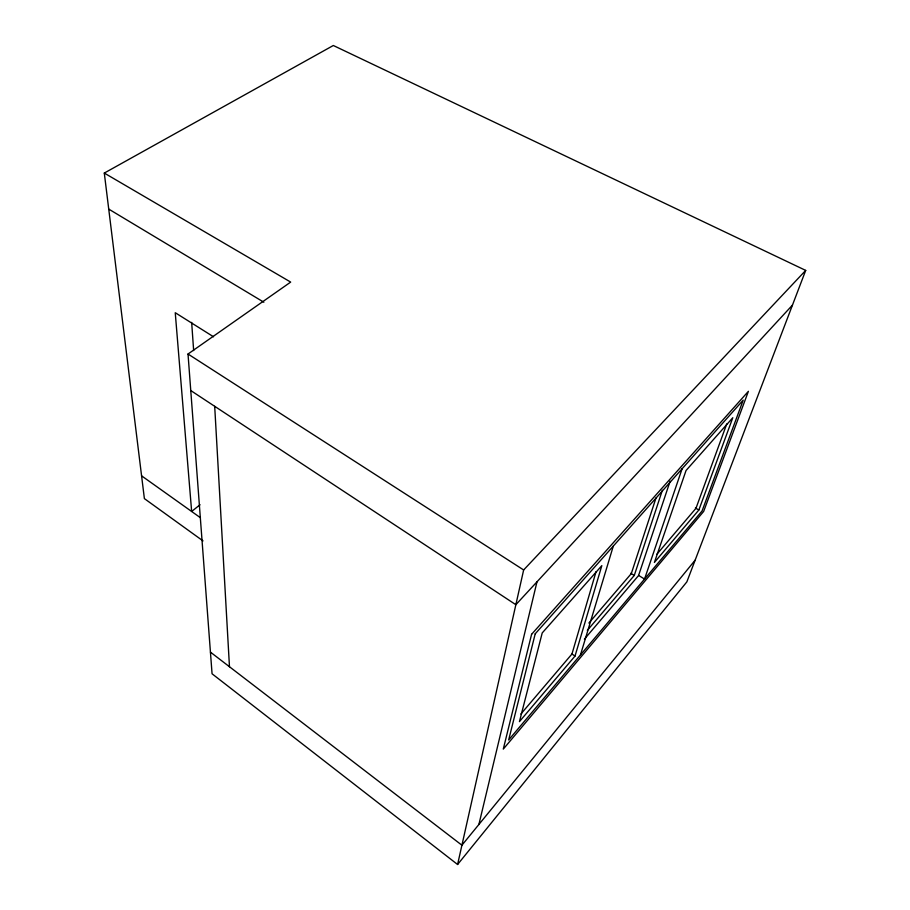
<?xml version="1.0" encoding="UTF-8"?>
<svg xmlns="http://www.w3.org/2000/svg" width="910" height="910" viewBox="0 0 910 910"><rect width="100%" height="100%" fill="white"/><g stroke="black" fill="none" stroke-linecap="round" stroke-linejoin="round"><path stroke-width="1.36" d="M104.297 173.071L290.677 282.089L188.017 354.024L212.064 673.787L457.593 864.5L523.648 569.967L805.703 270.406L333.322 45.5L104.297 173.071L144.383 498.612L202.998 540.893M478.887 824.483L536.991 581.808M520.861 714.032L571.958 654.006L596.061 571.605M575.029 656.053L601.829 565.622L542.223 632.928L519.451 721.619L575.029 656.053L571.958 654.006M580.466 654.95L613.294 546.091M655.996 497.941L631.301 573.618L588.884 623.054M587.314 630.403L634.27 575.461L662.355 490.262M670.124 481.185L638.558 575.552L584.391 639.184M682.102 468.775L644.542 579.078L638.661 575.438M726.749 423.923L695.968 508.315L656.884 554.236M698.857 509.998L732.8 417.724L686.049 470.504L654.392 562.448L698.857 509.998L695.388 507.985M805.703 270.406L686.868 581.854L457.593 864.5M695.126 560.207L461.916 845.219L210.438 652.129M792.462 305.1L515.856 604.706L190.759 390.538M200.052 504.732L191.646 511.477L175.243 312.71L213.52 336.78M108.734 209.095L263.854 302.211M630.71 573.255L634.27 575.461M188.017 354.024L523.648 569.967M141.573 475.828L200.439 517.733M191.657 322.39L193.648 350.566M214.692 406.304L229.468 666.746M531.599 634.293L503.287 749.101L703.658 511.42L748.407 391.311L531.599 634.293M535.205 633.838L508.667 739.955L702.076 510.954L743.197 400.127L535.205 633.838"/></g></svg>
